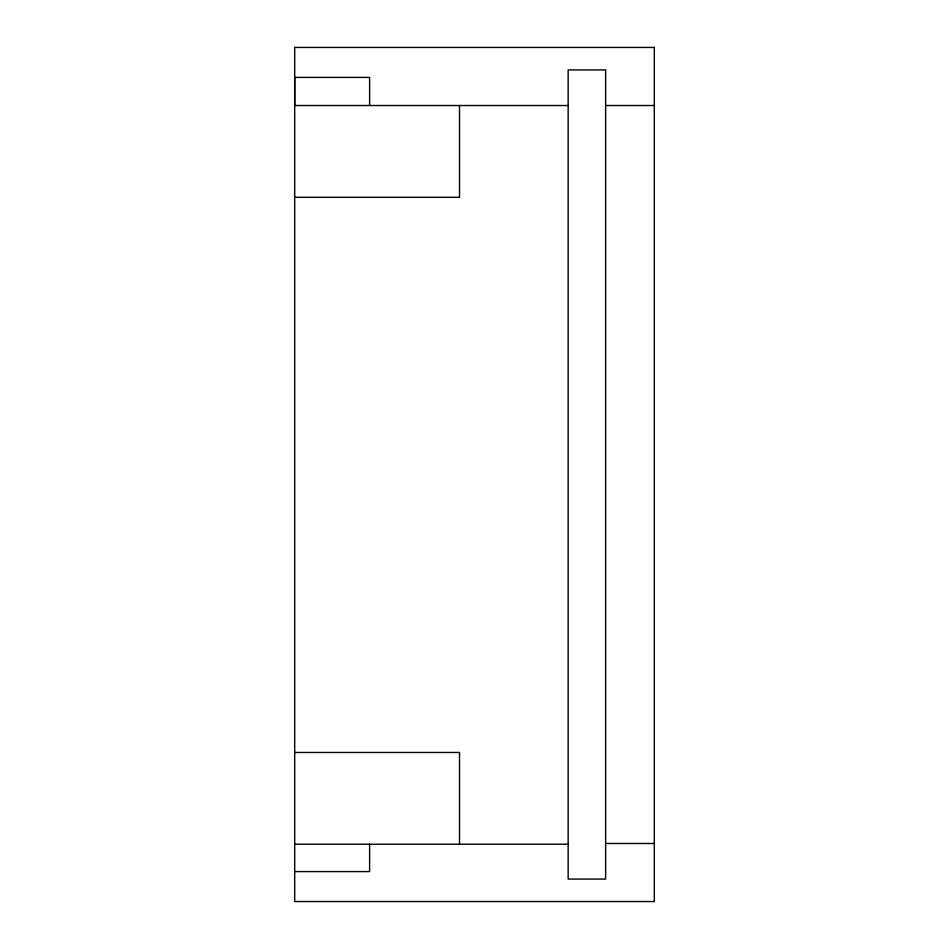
<?xml version="1.0" encoding="UTF-8"?>
<svg xmlns="http://www.w3.org/2000/svg" width="949" height="949" viewBox="0 0 949 949"><rect width="100%" height="100%" fill="white"/><g stroke="black" fill="none" stroke-linecap="round" stroke-linejoin="round"><path stroke-width="1.42" d="M568.154 105.517L294.688 105.517L294.688 77.415L369.612 77.415L369.612 105.517M605.616 105.517L654.312 105.517M294.688 197.297L459.518 197.297L459.518 105.517M294.688 752.462L459.518 752.462L459.518 844.23M605.616 843.483L654.312 843.483M294.688 844.23L568.154 844.23M294.688 871.585L369.612 871.585L369.612 844.23M654.312 47.45L294.688 47.45L294.688 901.55L654.312 901.55L654.312 47.45M605.616 69.929L568.154 69.929L568.154 879.071L605.616 879.071L605.616 69.929"/></g></svg>
